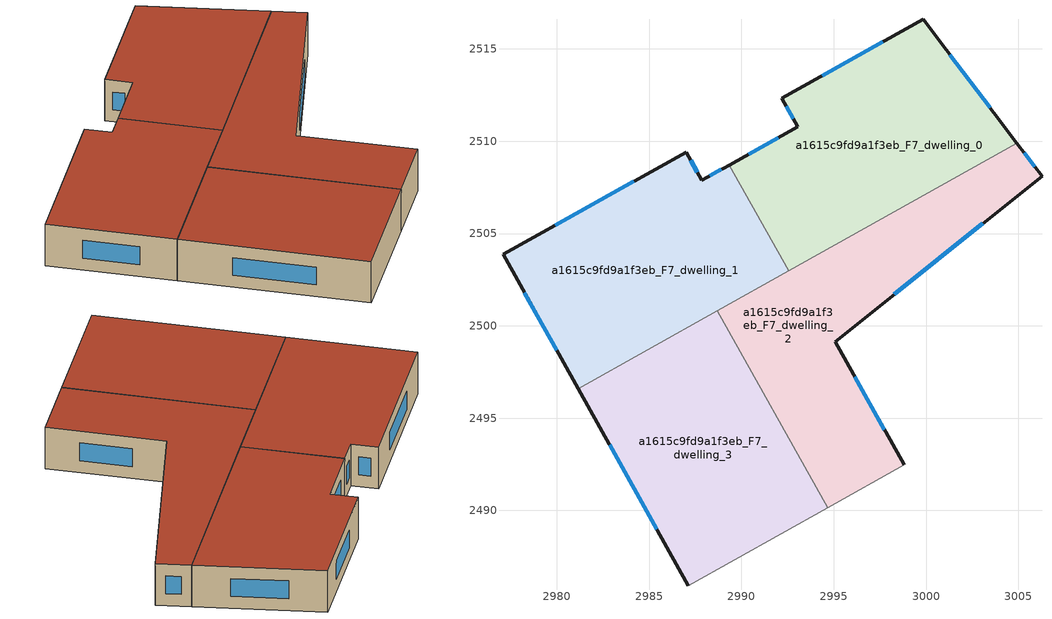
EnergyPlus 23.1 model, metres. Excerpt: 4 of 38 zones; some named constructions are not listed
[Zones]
a1615c9fd9a1f3eb_F7_dwelling_0
 floor to a1615c9fd9a1f3eb_F6_dwelling_0 (EU_floor_Construction): 2999.84,2516.6 3004.92,2509.9 2992.55,2502.97 2989.34,2508.71 2993.05,2510.79 2992.19,2512.32 z21
 wall outside (EU_wall_Construction): 3004.92,2509.9 2999.84,2516.6 2992.19,2512.32 2993.05,2510.79 2989.34,2508.71 z21:24
 wall to a1615c9fd9a1f3eb_F7_dwelling_1 (EU_wall_Construction): 2989.34,2508.71 2992.55,2502.97 z21:24
 wall to a1615c9fd9a1f3eb_F7_dwelling_2 (EU_wall_Construction): 2992.55,2502.97 3004.92,2509.9 z21:24
 window (EU_Window_Construction): 3003.47,2511.81 3001.29,2514.69 / 2991.99,2510.19 2990.4,2509.3 / 2992.44,2511.88 2992.8,2511.22 / 2997.65,2515.38 2994.38,2513.54 z21.86:23.14
 roof outside (EU_roof_Construction): 3004.92,2509.9 2999.84,2516.6 2992.19,2512.32 2993.05,2510.79 2989.34,2508.71 2992.55,2502.97 z24
a1615c9fd9a1f3eb_F7_dwelling_1
 floor to a1615c9fd9a1f3eb_F6_dwelling_1 (EU_floor_Construction): 2989.34,2508.71 2992.55,2502.97 2981.15,2496.6 2977.08,2503.87 2986.99,2509.41 2987.85,2507.88 z21
 wall outside (EU_wall_Construction): 2989.34,2508.71 2987.85,2507.88 2986.99,2509.41 2977.08,2503.87 2981.15,2496.6 z21:24
 wall to a1615c9fd9a1f3eb_F7_dwelling_3 (EU_wall_Construction): 2981.15,2496.6 2988.7,2500.82 z21:24
 wall to a1615c9fd9a1f3eb_F7_dwelling_2 (EU_wall_Construction): 2988.7,2500.82 2992.55,2502.97 z21:24
 window (EU_Window_Construction): 2978.24,2501.79 2979.99,2498.67 / 2984.16,2507.83 2979.91,2505.45 / 2987.61,2508.32 2987.24,2508.97 / 2988.91,2508.47 2988.27,2508.12 z21.86:23.14
 roof outside (EU_roof_Construction): 2992.55,2502.97 2989.34,2508.71 2987.85,2507.88 2986.99,2509.41 2977.08,2503.87 2981.15,2496.6 z24
a1615c9fd9a1f3eb_F7_dwelling_2
 floor to a1615c9fd9a1f3eb_F6_dwelling_2 (EU_floor_Construction): 3004.92,2509.9 3006.28,2508.1 2995.07,2499.15 2998.81,2492.46 2994.67,2490.15 2988.7,2500.82 z21
 wall outside (EU_wall_Construction): 2998.81,2492.46 2995.07,2499.15 3006.28,2508.1 3004.92,2509.9 z21:24
 wall adiabatic (EU_wall_Construction): 2994.67,2490.15 2998.81,2492.46 z21:24
 wall to a1615c9fd9a1f3eb_F7_dwelling_3 (EU_wall_Construction): 2988.7,2500.82 2994.67,2490.15 z21:24
 window (EU_Window_Construction): 3005.89,2508.62 3005.31,2509.38 / 2998.27,2501.71 3003.08,2505.55 / 2997.74,2494.37 2996.14,2497.24 z21.86:23.14
 roof outside (EU_roof_Construction): 2998.81,2492.46 2995.07,2499.15 3006.28,2508.1 3004.92,2509.9 2988.7,2500.82 2994.67,2490.15 z24
a1615c9fd9a1f3eb_F7_dwelling_3
 floor to a1615c9fd9a1f3eb_F6_dwelling_3 (EU_floor_Construction): 2988.7,2500.82 2994.67,2490.15 2987.11,2485.93 2981.15,2496.6 z21
 wall outside (EU_wall_Construction): 2981.15,2496.6 2987.11,2485.93 z21:24
 wall adiabatic (EU_wall_Construction): 2987.11,2485.93 2994.67,2490.15 z21:24
 window (EU_Window_Construction): 2982.85,2493.55 2985.41,2488.97 z21.86:23.14
 roof outside (EU_roof_Construction): 2994.67,2490.15 2988.7,2500.82 2981.15,2496.6 2987.11,2485.93 z24
[SCHEDULE:FILE] Column Number=1; Rows to Skip at Top=0; Number of Hours of Data=8760; Column Separator=Comma; Interpolate to Timestep=No; Minutes per Item=60; Adjust Schedule for Daylight Savings=Yes
Name | File
EU_Step8_GainSchedule_a1615c9fd9a1f3eb_F3_dwelling_2_f000 | ../../schedules/a1615c9fd9a1f3eb/a1615c9fd9a1f3eb_F3_dwelling_2_f000_gain.csv
EU_Step8_GainSchedule_a1615c9fd9a1f3eb_F3_dwelling_3_f000 | ../../schedules/a1615c9fd9a1f3eb/a1615c9fd9a1f3eb_F3_dwelling_3_f000_gain.csv
EU_Step8_GainSchedule_a1615c9fd9a1f3eb_F3_dwelling_4_f000 | ../../schedules/a1615c9fd9a1f3eb/a1615c9fd9a1f3eb_F3_dwelling_4_f000_gain.csv
EU_Step8_GainSchedule_a1615c9fd9a1f3eb_F4_dwelling_0_f000 | ../../schedules/a1615c9fd9a1f3eb/a1615c9fd9a1f3eb_F4_dwelling_0_f000_gain.csv
EU_Step8_GainSchedule_a1615c9fd9a1f3eb_F4_dwelling_1_f000 | ../../schedules/a1615c9fd9a1f3eb/a1615c9fd9a1f3eb_F4_dwelling_1_f000_gain.csv
EU_Step8_GainSchedule_a1615c9fd9a1f3eb_F4_dwelling_2_f000 | ../../schedules/a1615c9fd9a1f3eb/a1615c9fd9a1f3eb_F4_dwelling_2_f000_gain.csv
EU_Step8_GainSchedule_a1615c9fd9a1f3eb_F4_dwelling_3_f000 | ../../schedules/a1615c9fd9a1f3eb/a1615c9fd9a1f3eb_F4_dwelling_3_f000_gain.csv
EU_Step8_GainSchedule_a1615c9fd9a1f3eb_F4_dwelling_4_f000 | ../../schedules/a1615c9fd9a1f3eb/a1615c9fd9a1f3eb_F4_dwelling_4_f000_gain.csv
EU_Step8_GainSchedule_a1615c9fd9a1f3eb_F5_dwelling_0_f000 | ../../schedules/a1615c9fd9a1f3eb/a1615c9fd9a1f3eb_F5_dwelling_0_f000_gain.csv
EU_Step8_GainSchedule_a1615c9fd9a1f3eb_F5_dwelling_1_f000 | ../../schedules/a1615c9fd9a1f3eb/a1615c9fd9a1f3eb_F5_dwelling_1_f000_gain.csv
EU_Step8_GainSchedule_a1615c9fd9a1f3eb_F5_dwelling_2_f000 | ../../schedules/a1615c9fd9a1f3eb/a1615c9fd9a1f3eb_F5_dwelling_2_f000_gain.csv
EU_Step8_GainSchedule_a1615c9fd9a1f3eb_F5_dwelling_3_f000 | ../../schedules/a1615c9fd9a1f3eb/a1615c9fd9a1f3eb_F5_dwelling_3_f000_gain.csv
EU_Step8_GainSchedule_a1615c9fd9a1f3eb_F5_dwelling_4_f000 | ../../schedules/a1615c9fd9a1f3eb/a1615c9fd9a1f3eb_F5_dwelling_4_f000_gain.csv
